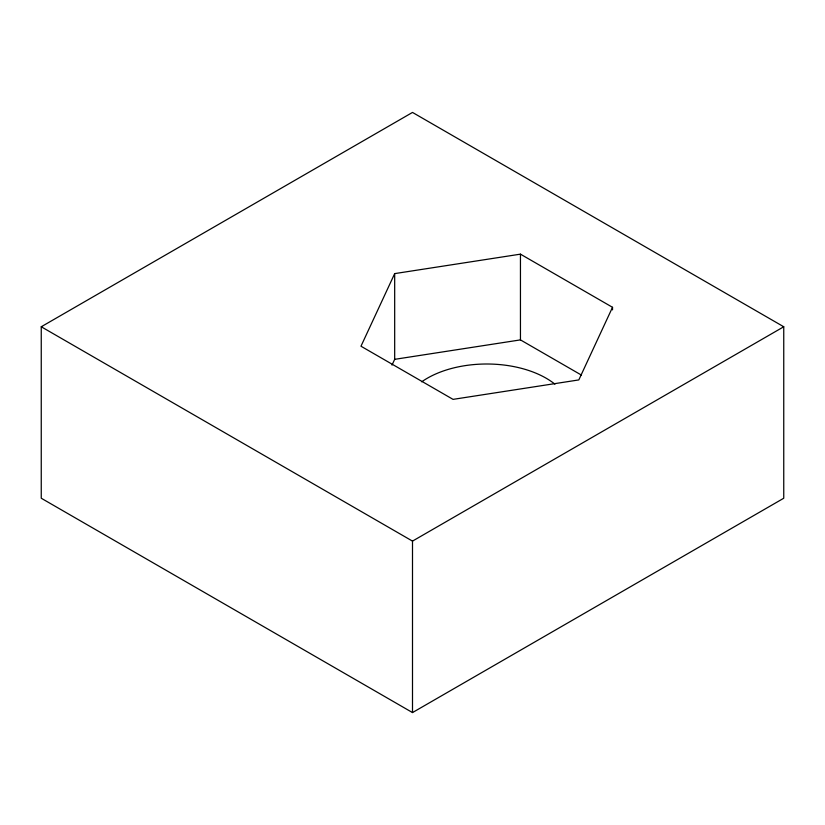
<?xml version="1.0" encoding="UTF-8"?>
<svg xmlns="http://www.w3.org/2000/svg" width="825" height="825" viewBox="0 0 825 825"><rect width="100%" height="100%" fill="white"/><g stroke="black" fill="none" stroke-linecap="round" stroke-linejoin="round"><path stroke-width="1.24" d="M394.68 273.611L360.979 346.222L453.049 399.372L578.82 379.923L612.521 307.302L520.451 254.152L394.68 273.611L394.68 359.339L392.009 365.104M41.25 326.762L412.5 112.427L783.75 326.762L783.75 498.238L412.5 712.573L41.25 498.238L41.25 326.762L412.5 541.107L783.75 326.762M394.68 359.339L520.451 339.89L581.46 375.107M612.521 307.302L612.521 309.87M520.451 254.152L520.451 339.89M412.5 541.107L412.5 712.573M421.688 381.82A84.006 48.5 0 0 1 554.916 384.161"/></g></svg>
